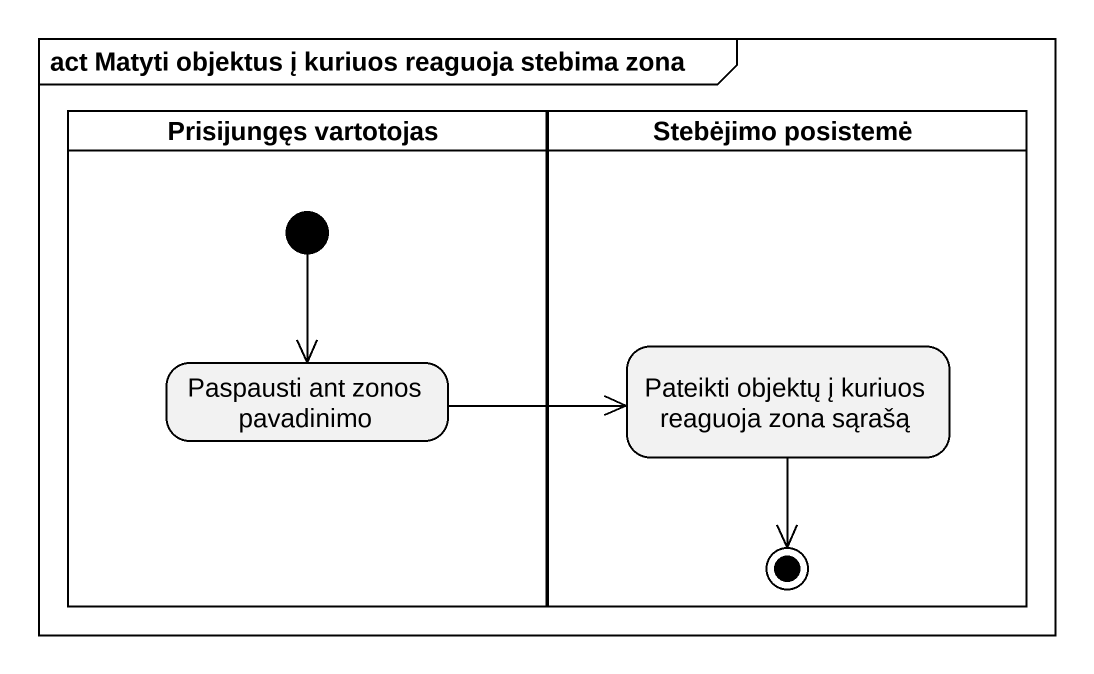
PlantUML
@startuml
mainframe act Matyti objektus į kuriuos reaguoja stebima zona
hide empty description
state "Prisijungęs vartotojas" as Prisijungęs_vartotojas <<partition>> {
  state "Paspausti ant zonos pavadinimo" as Paspausti_ant_zonos
  [*] --> Paspausti_ant_zonos
}
state "Stebėjimo posistemė" as Stebėjimo_posistemė <<partition>> {
  state "Pateikti objektų į kuriuos reaguoja zona sąrašą" as Pateikti_objektų_į_kuriuos
  Pateikti_objektų_į_kuriuos --> [*]
}
Paspausti_ant_zonos -right-> Pateikti_objektų_į_kuriuos
@enduml
